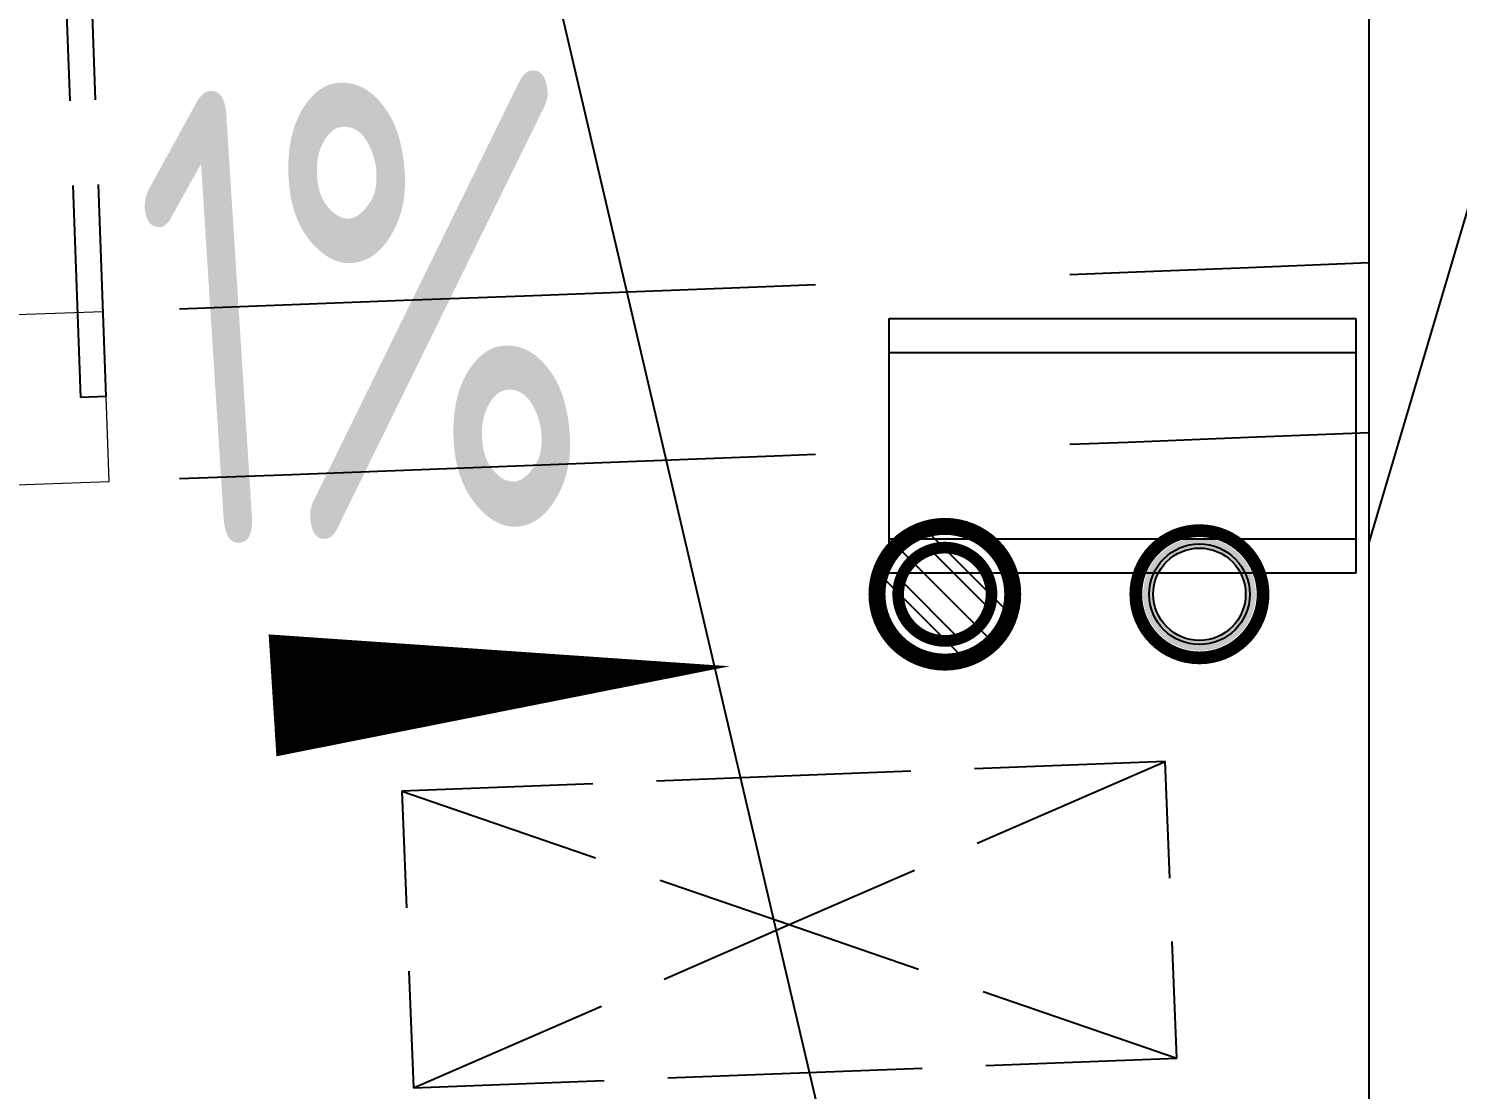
# Model space of a CAD drawing. Header units: inches. Extents: x 0 to 1813292486, y 0 to 3473589894.
# Drawn here: x 600619156 to 600620840, y 3473201279 to 3473202529 of the extents above; entities that cross this region are included whole.
import ezdxf
from ezdxf.enums import TextEntityAlignment as Align

# ---------------------------------------------------------------- set-up
doc = ezdxf.new("R2010")
doc.units = ezdxf.units.IN
doc.header["$LTSCALE"] = 1000
doc.header["$MEASUREMENT"] = 0
doc.linetypes.add('AX-MALL-WALL-P02-QT$0$DASH', pattern=[0.35, 0.25, -0.1])
for name, color, linetype in [('A-Anno-Note', 241, 'Continuous'), ('AX-MALL-DIM-P02$0$A-Anno-Dims', 3, 'Continuous'), ('AX-MALL-DIM-P02$0$A-Anno-Note', 241, 'Continuous'), ('AX-MALL-DIM-P02$0$DIM_LEAD', 3, 'Continuous'), ('AX-MALL-P02-200$0$A-Anno-Note', 241, 'Continuous'), ('AX-MALL-WALL-P02$0$A-Anno-Note', 241, 'Continuous'), ('AX-MALL-WALL-P02-QT$0$A-Detl-Patt', 8, 'Continuous'), ('AX-MALL-WALL-P02-QT$0$A-Detl-Thin', 131, 'Continuous'), ('AX-MALL-WALL-P02-QT$0$A-Fixt', 81, 'Continuous'), ('AX-MALL-WALL-P02-QT$0$A-Wall', 2, 'Continuous'), ('AX-MALL-WALL-P02-QT$0$A-Wall-Patt', 13, 'Continuous'), ('PX-MALL-P02-LG$0$P-Airr-Pipe', 140, 'Continuous'), ('PX-MALL-P02-LG$0$P-Drain-Fldr', 4, 'Continuous'), ('PX-MALL-P02-LG$0$P-Drain-Fldr-ARCH', 161, 'Continuous'), ('PX-MALL-P02-LG$0$P-Drain-Fldr-W100', 4, 'Continuous'), ('PX-MALL-P02-LG$0$P-Drain-Fldr-W50', 4, 'Continuous'), ('PX-MALL-P02-LG$0$P-Pipe-Risr', 7, 'Continuous'), ('PX-MALL-P02-LG$0$P-Pipe-Risr-Arch', 6, 'Continuous'), ('PX-MALL-P02-LG$0$P-Pipe-Risr-W100', 6, 'Continuous'), ('PX-MALL-P02-LG$0$P-Pipe-Risr-W50', 6, 'Continuous')]:
    doc.layers.add(name, color=color, linetype=linetype)
doc.layers.add('AX-MALL-WALL-P02-QT$0$M-AUX-TO-ARCH', color=1, linetype='Continuous', plot=False)
doc.styles.add('AX-MALL-DIM-P02$0$_TCH_DIM', font='gbenor.shx')
doc.styles.add('PX-MALL-P02-LG$0$jzfz', font='gbenor.shx', dxfattribs={"bigfont": 'gbcbig.shx'})

# ---------------------------------------------------------------- blocks, each defined once
blk = doc.blocks.new('AX-MALL-WALL-P02-QT$0$JB-AC(O)-Hide')
for p, q in [((-225, 174.9999999999709), (-450, 174.9999999999709)), ((-450, 174.9999999999709), (-450, 37.4999999999709)), ((-450, 174.9999999999709), (-225, 87.4999999999709)), ((150, 174.9999999999709), (-150, 174.9999999999709)), ((450, 174.9999999999709), (225.0000000000582, 174.9999999999709)), ((225.0000000000582, 87.5), (450, 174.9999999999709)), ((450, 37.4999999999709), (450, 174.9999999999709)), ((-150, 58.33333333331393), (0, -2.91038304567337e-11)), ((0, -2.91038304567337e-11), (150, 58.33333333331393)), ((-150, -58.33333333337214), (0, 0)), ((0, 0), (150, -58.33333333337214)), ((-450, -37.5000000000291), (-450, -175.0000000000291)), ((450, -175.0000000000291), (450, -37.5000000000291)), ((-450, -175.0000000000291), (-225, -87.5000000000291)), ((225.0000000000582, -87.50000000005821), (450, -175.0000000000291)), ((-450, -175.0000000000291), (-225, -175.0000000000291)), ((-150, -175.0000000000291), (150, -175.0000000000291)), ((225.0000000000582, -175.0000000000291), (450, -175.0000000000291))]:
    blk.add_line(p, q)
blk = doc.blocks.new('AX-MALL-WALL-P02-QT$0$tj')
at = {"layer": 'AX-MALL-WALL-P02-QT$0$A-Detl-Patt'}
h = blk.add_hatch(dxfattribs=at)
h.set_pattern_fill('STEEL', color=256, scale=100.0000000000001, angle=50.43183869082386)
h.set_pattern_definition([(75.00000000004839, (-14278.19445574284, 156289.8254051208), (-153.3407249234246, 41.08752340989569), []), (75.00000000004839, (-14317.88195610046, 156358.5661673546), (-153.3407249234246, 41.08752340989569), [])])
edge = h.paths.add_edge_path()
edge.add_arc((274302.9537697641, 370915.3693751197), 354853.2281302969, 270.9601093956941, 275.9513128638887)
edge.add_line((311095.3180618286, 17974.67259407043), (323404.2928284407, 17664.898229599))
edge.add_arc((337498.5854798314, -5423.033113246463), 27049.98445535583, 84.4296474408203, 121.40245730350341, ccw=False)
edge.add_line((340124.270958662, 21499.21483898163), (352435.6233639717, 23411.5238032341))
edge.add_line((352435.6233639717, 23411.5238032341), (352460.3320846558, 23263.57286787033))
edge.add_arc((262948.9762239404, 558936.3422532297), 543099.989586636, 279.486523026639, 288.5053300047131)
edge.add_line((435325.042740941, 43917.80823612213), (435185.9318172932, 44187.60760259628))
edge.add_arc((262948.9762341097, 558936.342259489), 542799.9895904897, 279.51816553668203, 288.50044427399206, ccw=False)
edge.add_line((352706.5441896915, 23608.95860147476), (352681.7270303965, 23756.88773488998))
edge.add_line((352681.7270303965, 23756.88773488998), (340117.7681742907, 21803.84383869171))
edge.add_arc((337510.0970116529, -5455.006554111635), 27383.29552171703, 84.53552636432372, 121.2026843873002)
edge.add_line((323323.7129554749, 17967.02113437653), (311085.7617697716, 18275.00808191299))
edge.add_arc((274273.8104503512, 371474.5356685471), 355112.6948552598, 270.96411062040687, 275.9501261722048, ccw=False)
edge.add_line((280248.9759351015, 16412.11376953125), (280248.9759185314, 16111.96136569977))
blk = doc.blocks.new('AX-MALL-WALL-P02-QT$0$1')
at = {"layer": 'AX-MALL-WALL-P02-QT$0$A-Detl-Patt', "linetype": 'AX-MALL-WALL-P02-QT$0$DASH', "extrusion": (0, 0, -1)}
for p, q in [((109579.0823497772, -109573.0687398911), (109829.5189602375, -109044.3849935532)), ((109606.1943365335, -109585.9116430283), (109856.6309474707, -109057.2278962135)), ((109606.1943365335, -109585.9116430283), (109579.0823497772, -109573.0687398911))]:
    blk.add_line(p, q, dxfattribs=at)
at = {"layer": 'AX-MALL-WALL-P02-QT$0$A-Detl-Patt', "linetype": 'AX-MALL-WALL-P02-QT$0$DASH', "lineweight": 13, "extrusion": (0, 0, -1)}
blk.add_lwpolyline([(-108799.1811138391, -108556.5284986496, 0.4067224467930122), (-109063.9545964003, -109329.0535812378, 0.4067224466732205), (-109829.4366202354, -109044.5588169098)], format="xyb", dxfattribs=at)
at = {"layer": 'AX-MALL-WALL-P02-QT$0$A-Detl-Patt', "linetype": 'AX-MALL-WALL-P02-QT$0$DASH', "lineweight": 13}
blk.add_lwpolyline([(108478.905179143, -109162.5688095093), (109563.3846606016, -109676.2849311829), (109649.0040137768, -109495.538351059), (108564.524532795, -108981.8222289085)], close=True, dxfattribs=at)
blk = doc.blocks.new('AX-MALL-WALL-P02-QT$0$JB-AC(i)-Li')
for p, q in [((-275, 0), (275, 0)), ((-275, 0), (275, 0)), ((-275, -300), (-275, 0)), ((275, 0), (275, -300)), ((-275, -40), (275, -40)), ((275, -260), (-275, -260)), ((275, -300), (-275, -300))]:
    blk.add_line(p, q)
blk = doc.blocks.new('AX-MALL-WALL-P02-QT')
at = {"layer": 'AX-MALL-WALL-P02-QT$0$A-Wall-Patt'}
h = blk.add_hatch(dxfattribs=at)
h.set_pattern_fill('普通砖', color=256, scale=200, style=0)
h.set_pattern_definition([(45, (0, 359.0227), (-353.55353201463, 353.55353201463), [])])
h.paths.add_polyline_path([(600417718.1118269, 3473047390.212461), (600417835.2439593, 3473047422.026273), (600421800.0997695, 3473058065.096098), (600421729.6638103, 3473058162.477925), (600421612.6821402, 3473058134.914665), (600417645.0108649, 3473047484.287138)])
at = {"layer": 'AX-MALL-WALL-P02-QT$0$A-Detl-Thin', "linetype": 'AX-MALL-WALL-P02-QT$0$DASH', "ltscale": 3}
for points in [[(600413673.4773686, 3473049857.074365, 0.002112576119066274), (600417994.3825617, 3473048422.123744, 0.002112576119066274)], [(600413603.6236073, 3473049669.56232, 0.002111791192571042), (600417924.507549, 3473048234.554701, 0.002111791192571042)]]:
    blk.add_lwpolyline(points, format="xyb", dxfattribs=at)
at = {"layer": 'AX-MALL-WALL-P02-QT$0$A-Wall'}
blk.add_line((600417645.0108649, 3473047484.287138), (600421612.6821402, 3473058134.914665), dxfattribs=at)
at = {"layer": 'AX-MALL-WALL-P02-QT$0$A-Detl-Thin', "rotation": 339.5681613091762}
blk.add_blockref('AX-MALL-WALL-P02-QT$0$tj', (600144118.6961328, 3473128496.287411), dxfattribs=at)
at = {"layer": 'AX-MALL-WALL-P02-QT$0$A-Fixt'}
for name, p, rotation in [('AX-MALL-WALL-P02-QT$0$JB-AC(i)-Li', (600417698.9943625, 3473048461.815376), 339.5681613375581), ('AX-MALL-WALL-P02-QT$0$JB-AC(O)-Hide', (600417081.6803781, 3473047929.360475), 341.7950899370094)]:
    blk.add_blockref(name, p, dxfattribs=dict(at, rotation=rotation))
at = {"layer": 'AX-MALL-WALL-P02-QT$0$M-AUX-TO-ARCH', "rotation": 6.979265476319116}
blk.add_blockref('AX-MALL-WALL-P02-QT$0$1', (600294434.7439483, 3473144249.273834), dxfattribs=at)
blk = doc.blocks.new('AX-MALL-WALL-P02')
at = {"layer": 'AX-MALL-WALL-P02$0$A-Anno-Note'}
blk.add_blockref('AX-MALL-WALL-P02-QT', (0, 0), dxfattribs=at)
blk = doc.blocks.new('PX-MALL-P02-LG$0$P-Risr')
at = {"layer": 'PX-MALL-P02-LG$0$P-Pipe-Risr-W50'}
h = blk.add_hatch(color=0, dxfattribs=at)
edge = h.paths.add_edge_path()
edge.add_ellipse((0, 0), major_axis=(47.05795628796547, 47.05795628796547), ratio=0.9999999999999695, start_angle=225.0000000000009, end_angle=405.0000000000009, ccw=False)
edge.add_ellipse((0, 0), major_axis=(47.05795628796764, 47.05795628796764), ratio=0.9999999999998785, start_angle=133.9675974886221, end_angle=225.0000000000035, ccw=False)
edge.add_line((-66.53919663240958, 1.199087783927098), (-54.4367953546693, 1.199087783927098))
edge.add_ellipse((0, 0), major_axis=(-38.50196423560672, 38.50196423560672), ratio=0.9999999999999859, start_angle=43.73814098242129, end_angle=134.9999999999996)
edge.add_ellipse((0, 0), major_axis=(38.50196423561096, 38.50196423561096), ratio=0.9999999999998216, start_angle=225.0000000000051, end_angle=405.0000000000051)
edge.add_ellipse((0, 0), major_axis=(38.50196423560679, 38.50196423560679), ratio=0.9999999999999831, start_angle=45.00000000000048, end_angle=133.7381409824204)
edge.add_line((-54.43679535467527, 1.199087783927098), (-66.53919663241555, 1.199087783927098))
edge.add_ellipse((0, 0), major_axis=(-47.05795628796762, 47.05795628796762), ratio=0.9999999999998742, start_angle=-45.00000000000358, end_angle=43.967597488629224, ccw=False)
at = {"layer": 'PX-MALL-P02-LG$0$P-Pipe-Risr-Arch', "ltscale": 0.7}
blk.add_circle((0, 0), 59.29000000000001, dxfattribs=at)
at = {"layer": 'PX-MALL-P02-LG$0$P-Pipe-Risr-W100', "color": 0, "const_width": 15}
blk.add_lwpolyline([(-75, 0, 1), (75, 0, 1)], format="xyb", close=True, dxfattribs=at)
at = {"layer": 'PX-MALL-P02-LG$0$P-Pipe-Risr-W50'}
blk.add_circle((0, 0), 54.45000000000001, dxfattribs=at)
at = {"layer": 'PX-MALL-P02-LG$0$P-Pipe-Risr', "style": 'PX-MALL-P02-LG$0$jzfz', "width": 0.6, "flags": 1}
for tag, p in [('SYS-MARK', (0.3310501334344735, -45.65933377496549)), ('RANGE', (0.3337570973526454, -45.67887874227017))]:
    blk.add_attdef(tag, text='', height=0.015625, dxfattribs=at).set_placement(p, align=Align.MIDDLE)
blk = doc.blocks.new('PX-MALL-P02-LG$0$A$C5A9C1854')
at = {"layer": 'PX-MALL-P02-LG$0$P-Drain-Fldr-W50', "ltscale": 0.7}
for p, q in [((52.36634142632829, -16.81565596791916), (-16.81565596786095, 52.36634142627008)), ((38.89087296527578, -38.89087296521757), (-38.89087296527578, 38.89087296521757)), ((16.81565596797736, -52.36634142627008), (-52.36634142621187, 16.81565596791916))]:
    blk.add_line(p, q, dxfattribs=at)
at = {"layer": 'PX-MALL-P02-LG$0$P-Drain-Fldr-W50', "ltscale": 0.7, "const_width": 13.75}
blk.add_lwpolyline([(-54.99999999994179, 0, 1), (55.00000000005821, 0, 1)], format="xyb", close=True, dxfattribs=at)
blk = doc.blocks.new('PX-MALL-P02-LG$0$A$C7D2520B3')
at = {"layer": 'PX-MALL-P02-LG$0$P-Drain-Fldr', "ltscale": 0.7}
for p, q in [((78.54951213949244, -25.22348395187873), (-25.22348395179142, 78.54951213940512)), ((58.33630944791366, -58.33630944788456), (-58.33630944791366, 58.33630944788456)), ((25.22348395196605, -78.54951213940512), (-78.54951213931781, 25.22348395187873))]:
    blk.add_line(p, q, dxfattribs=at)
at = {"layer": 'PX-MALL-P02-LG$0$P-Drain-Fldr', "ltscale": 0.7, "const_width": 20}
blk.add_lwpolyline([(5.820766091346741e-11, -80, 1), (5.820766091346741e-11, 80, 1)], format="xyb", close=True, dxfattribs=at)
blk = doc.blocks.new('PX-MALL-P02-LG$0$A$C2257314B')
at = {"layer": 'PX-MALL-P02-LG$0$P-Drain-Fldr-ARCH', "ltscale": 0.7}
for p, q in [((52.36634142632829, -16.81565596791916), (-16.81565596786095, 52.36634142627008)), ((38.89087296527578, -38.89087296521757), (-38.89087296527578, 38.89087296521757)), ((16.81565596797736, -52.36634142627008), (-52.36634142621187, 16.81565596791916))]:
    blk.add_line(p, q, dxfattribs=at)
for start, end in [(0, 180), (180, 0)]:
    blk.add_arc((5.820766091346741e-11, -1.77635683940025e-15), 55, start, end, dxfattribs=at)
blk = doc.blocks.new('PX-MALL-P02-LG$0$P-Drain-Fldr')
blk.add_blockref('PX-MALL-P02-LG$0$A$C2257314B', (0, 0))
at = {"layer": 'PX-MALL-P02-LG$0$P-Drain-Fldr-W100'}
blk.add_blockref('PX-MALL-P02-LG$0$A$C7D2520B3', (0, 0), dxfattribs=at)
at = {"layer": 'PX-MALL-P02-LG$0$P-Drain-Fldr-W50'}
blk.add_blockref('PX-MALL-P02-LG$0$A$C5A9C1854', (0, 0), dxfattribs=at)
blk = doc.blocks.new('PX-MALL-P02-LG')
at = {"layer": 'PX-MALL-P02-LG$0$P-Airr-Pipe', "rotation": 249.5681612843863}
blk.add_blockref('PX-MALL-P02-LG$0$P-Risr', (600417670.4778347, 3473048125.562973), dxfattribs=at)
at = {"layer": 'PX-MALL-P02-LG$0$P-Drain-Fldr', "rotation": 339.5681612843863}
blk.add_blockref('PX-MALL-P02-LG$0$P-Drain-Fldr', (600417389.3513908, 3473048230.290823), dxfattribs=at)
blk = doc.blocks.new('AX-MALL-DIM-P02')
at = {"layer": 'AX-MALL-DIM-P02$0$A-Anno-Dims'}
blk.add_lwpolyline([(600416429.8861139, 3473048448.120283, 0, 0, 0), (600417122.3038293, 3473048239.221338, 0, 144, 0), (600416605.3194368, 3473048395.192931, 0, 0, 0)], format="xyseb", dxfattribs=at)
at = {"layer": 'AX-MALL-DIM-P02$0$DIM_LEAD'}
blk.add_line((600416621.0284939, 3473044444.646964), (600417396.3727108, 3473050528.248604), dxfattribs=at)
at = {"layer": 'AX-MALL-DIM-P02$0$A-Anno-Note', "style": 'AX-MALL-DIM-P02$0$_TCH_DIM', "width": 0.7}
blk.add_text('1%', height=535.5, rotation=343.2117011683688, dxfattribs=at).set_placement((600416537.6209857, 3473048603.81864))
blk = doc.blocks.new('AX-MALL-P02-200')
at = {"layer": 'AX-MALL-P02-200$0$A-Anno-Note'}
blk.add_blockref('AX-MALL-WALL-P02', (0, 0), dxfattribs=at)
for name in ['AX-MALL-DIM-P02', 'PX-MALL-P02-LG']:
    blk.add_blockref(name, (0, 0), dxfattribs=at)

msp = doc.modelspace()

# ---------------------------------------------------------------- block references
at = {"layer": 'A-Anno-Note', "rotation": 20.43183869077545}
msp.add_blockref('AX-MALL-P02-200', (1250392458.527329, 9048125.682563305), dxfattribs=at)

doc.saveas('drawing.dxf')
